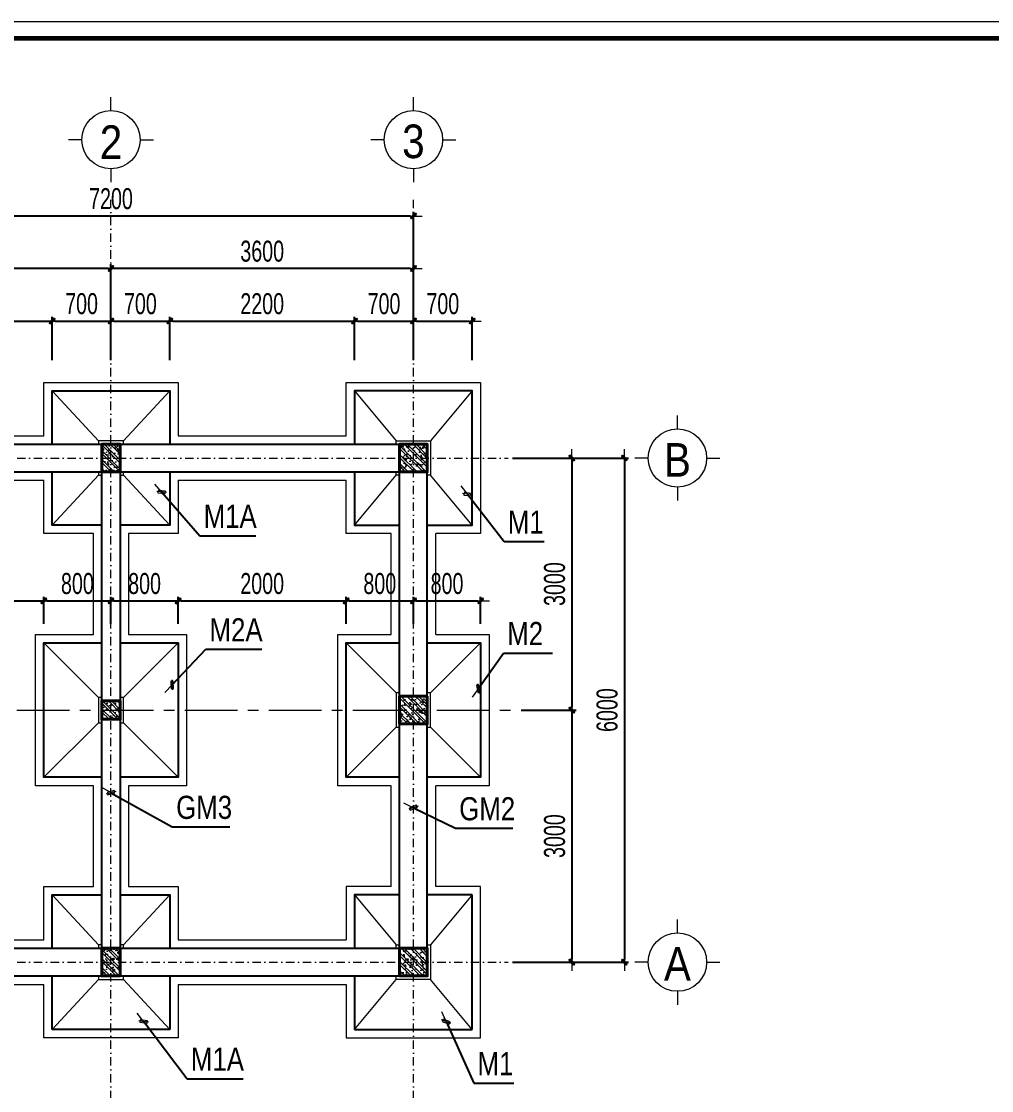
# Model space of a CAD drawing. Header units: millimetres. Extents: x -178395 to 493851, y -561170 to -280028.
# Drawn here: x -141235 to -129686, y -463392 to -450665 of the extents above; entities that cross this region are included whole.
import ezdxf
from ezdxf.enums import TextEntityAlignment as Align

# ---------------------------------------------------------------- set-up
doc = ezdxf.new("R2010")
doc.units = ezdxf.units.MM
doc.header["$MEASUREMENT"] = 0
doc.header["$PDMODE"] = 32
for name, pattern in [('CENTER', [2, 1.25, -0.25, 0.25, -0.25]), ('DASHDOT', [1, 0.5, -0.25, 0, -0.25]), ('HIDDEN', [0.375, 0.25, -0.125])]:
    doc.linetypes.add(name, pattern=pattern)
doc.layers.get('Defpoints').update_dxf_attribs({"color": 1})
for name, color, linetype, lineweight in [('Khungten_LCDI', 7, 'Continuous', 5), ('LC Dim', 8, 'Continuous', 18), ('LC Hatch', 252, 'Continuous', 9), ('LC ISO', 153, 'Continuous', 13), ('LC MANH DUT', 35, 'HIDDEN', 5), ('LC Net dam2', 6, 'Continuous', 40), ('LC Net manh', 133, 'Continuous', 5), ('LC Net thay', 63, 'Continuous', 25), ('LC Net truc', 79, 'DASHDOT', 13), ('LC Text1', 3, 'Continuous', 20), ('LC Text2', 7, 'Continuous', 25), ('v-TRUC', 8, 'CENTER', 13)]:
    doc.layers.add(name, color=color, linetype=linetype, lineweight=lineweight)
doc.styles.add('1', font='vnsimli.shx', dxfattribs={"width": 0.6})
doc.styles.add('HOATBIF', font='hoatbif.shx', dxfattribs={"width": 0.7})
doc.styles.add('Khungten', font='VHAVAN.TTF', dxfattribs={"width": 0.9, "height": 5000})
doc.styles.add('LC 1', font='VHAVANB.TTF')
doc.styles.add('T2', font='VHARIAL.TTF', dxfattribs={"width": 0.8})
doc.styles.add('Title', font='VHBLACK.TTF', dxfattribs={"width": 0.8})
doc.dimstyles.new('1-100', dxfattribs={"dimscale": 100, "dimtxt": 2.5, "dimasz": 0.35, "dimexe": 0.5, "dimexo": 0, "dimgap": 0.8, "dimtad": 1, "dimdec": 0, "dimzin": 0, "dimdsep": 46, "dimtxsty": 'HOATBIF', "dimblk1": 'DOT', "dimblk2": 'DOT', "dimsah": 1, "dimcen": -1, "dimdle": 1, "dimclrd": 256, "dimclre": 256, "dimclrt": 4, "dimadec": 3, "dimazin": 2, "dimtfac": 0.333333, "dimtdec": 0, "dimtix": 1, "dimtmove": 2, "dimatfit": 3, "dimldrblk": 'DOT', "dimfxl": 1, "dimtvp": 0.833333, "dimtolj": 1, "dimtzin": 0, "dimarcsym": 0})
doc.dimstyles.new('1-100$7', dxfattribs={"dimtxt": 230, "dimasz": 300, "dimexe": 50, "dimexo": 300, "dimgap": 80, "dimtad": 1, "dimdec": 3, "dimzin": 12, "dimdsep": 46, "dimtxsty": '1', "dimblk1": 'ARCHTICK', "dimblk2": 'ARCHTICK', "dimsah": 1, "dimcen": 0.09, "dimdle": 160, "dimclrd": 6, "dimclre": 6, "dimclrt": 2, "dimadec": 3, "dimazin": 3, "dimtfac": 1, "dimtdec": 3, "dimtix": 1, "dimtmove": 2, "dimatfit": 3, "dimldrblk": 'DOTSMALL', "dimfxl": 1, "dimtolj": 1, "dimtzin": 15, "dimarcsym": 0})
pattern_1 = [(140, (-42000, -3e-10), (12.550427, 143.452037), [15, -165]), (85, (-42000, -3e-10), (-150.438427, -27.750267), [12, -132]), (190.4514, (-41998.95, 11.95), (-137.88791, 115.701876), [12.74804, -140.228422]), (136.1842, (-42040, -3e-10), (33.1038, 213.44821), [22.5, -247.5]), (186.6356, (-42037.24, 17.79), (-194.82357, 186.93254), [19.12206, -210.3426]), (81.1842, (-42040, -3e-10), (-194.82372, 186.93239), [18, -198]), (111, (-42030, 20), (80.523778, 119.38141), [15, -165]), (56, (-42030, 20), (-145.03001, 48.663066), [12, -132]), (161.4514, (-42023.29, 29.95), (-64.5061, 168.044526), [12.74804, -140.228422]), (127.5, (-42000, -3e-10), (-66.578771, 2.431971), [0, -130.4, 0, -134, 0, -132.5]), (97.5, (-42000, -3e-10), (-78.882342, 52.613907), [0, -76.4, 0, -127.4, 0, -50.5]), (57.5, (-42000, -44.6), (4.5109743, 106.764487), [0, -50, 0, -156, 0, -207]), (47.5, (-42000, -64.6), (-20.020996, 116.637234), [0, -65, 0, -103.6, 0, -147]), (135, (-42000, -3e-10), (-53.033009, -53.033009), []), (135, (-42000, 35.355), (-53.033009, -53.033009), [])]

# ---------------------------------------------------------------- blocks, each defined once
blk = doc.blocks.new('DOT')
at = {"layer": 'LC Dim'}
blk.add_line((-3, 0), (3, 0), dxfattribs=at)
at = {"layer": 'LC Dim', "color": 4}
blk.add_line((-1, -1), (1, 1), dxfattribs=at)
blk.add_lwpolyline([(0.5, 1), (-1, -0.5), (-0.5, -1), (1, 0.5)], close=True, dxfattribs=at)
blk = doc.blocks.new('*D17')
at = {"layer": 'Defpoints', "color": 0, "ltscale": 2, "transparency": 16777216}
for p in [(-140169, -453607), (-140169, -454696), (-136569, -454696)]:
    blk.add_point(p, dxfattribs=at)
at = {"layer": 'LC Dim', "lineweight": -2, "ltscale": 2, "transparency": 16777216}
for p, q in [((-140169, -454696), (-140169, -453557)), ((-136569, -454696), (-136569, -453557)), ((-136604, -453607), (-140134, -453607))]:
    blk.add_line(p, q, dxfattribs=at)
at = {"layer": 'LC Dim', "lineweight": -2, "ltscale": 2, "transparency": 16777216, "xscale": 35, "yscale": 35, "zscale": 35, "rotation": 180}
blk.add_blockref('DOT', (-140169, -453607), dxfattribs=at)
at = {"layer": 'LC Dim', "lineweight": -2, "ltscale": 2, "transparency": 16777216, "xscale": 35, "yscale": 35, "zscale": 35}
blk.add_blockref('DOT', (-136569, -453607), dxfattribs=at)
at = {"layer": 'LC Dim', "color": 4, "ltscale": 2, "transparency": 16777216, "insert": (-138369, -453402), "char_height": 250, "attachment_point": 5, "style": 'HOATBIF'}
blk.add_mtext('\\A1;3600', dxfattribs=at)
blk = doc.blocks.new('_Dot')
at = {"color": 0, "linetype": 'ByBlock', "lineweight": -2}
blk.add_line((-0.5, 0), (-1, 0), dxfattribs=at)
at = {"color": 0, "linetype": 'ByBlock', "const_width": 0.5}
blk.add_lwpolyline([(-0.25, 0, 1), (0.25, 0, 1)], format="xyb", close=True, dxfattribs=at)
blk = doc.blocks.new('*D18')
at = {"layer": 'Defpoints', "color": 0, "ltscale": 2, "transparency": 16777216}
for p in [(-143769, -453607), (-143769, -454696), (-140169, -454696)]:
    blk.add_point(p, dxfattribs=at)
at = {"layer": 'LC Dim', "lineweight": -2, "ltscale": 2, "transparency": 16777216}
for p, q in [((-143769, -454696), (-143769, -453557)), ((-140169, -454696), (-140169, -453557)), ((-140204, -453607), (-143734, -453607))]:
    blk.add_line(p, q, dxfattribs=at)
at = {"layer": 'LC Dim', "lineweight": -2, "ltscale": 2, "transparency": 16777216, "xscale": 35, "yscale": 35, "zscale": 35, "rotation": 180}
blk.add_blockref('DOT', (-143769, -453607), dxfattribs=at)
at = {"layer": 'LC Dim', "lineweight": -2, "ltscale": 2, "transparency": 16777216, "xscale": 35, "yscale": 35, "zscale": 35}
blk.add_blockref('DOT', (-140169, -453607), dxfattribs=at)
at = {"layer": 'LC Dim', "color": 4, "ltscale": 2, "transparency": 16777216, "insert": (-141969, -453402), "char_height": 250, "attachment_point": 5, "style": 'HOATBIF'}
blk.add_mtext('\\A1;3600', dxfattribs=at)
blk = doc.blocks.new('*D19')
at = {"layer": 'Defpoints', "color": 0, "ltscale": 2, "transparency": 16777216}
for p in [(-143769, -452982), (-143769, -454696), (-136569, -454696)]:
    blk.add_point(p, dxfattribs=at)
at = {"layer": 'LC Dim', "lineweight": -2, "ltscale": 2, "transparency": 16777216}
for p, q in [((-143769, -454696), (-143769, -452932)), ((-136569, -454696), (-136569, -452932)), ((-136604, -452982), (-143734, -452982))]:
    blk.add_line(p, q, dxfattribs=at)
at = {"layer": 'LC Dim', "lineweight": -2, "ltscale": 2, "transparency": 16777216, "xscale": 35, "yscale": 35, "zscale": 35, "rotation": 180}
blk.add_blockref('DOT', (-143769, -452982), dxfattribs=at)
at = {"layer": 'LC Dim', "lineweight": -2, "ltscale": 2, "transparency": 16777216, "xscale": 35, "yscale": 35, "zscale": 35}
blk.add_blockref('DOT', (-136569, -452982), dxfattribs=at)
at = {"layer": 'LC Dim', "color": 4, "ltscale": 2, "transparency": 16777216, "insert": (-140169, -452777), "char_height": 250, "attachment_point": 5, "style": 'HOATBIF'}
blk.add_mtext('\\A1;7200', dxfattribs=at)
blk = doc.blocks.new('TTRUC')
at = {"layer": 'LC ISO'}
for p, q in [((0, 6.95), (0, 10.13)), ((-6.95, 0), (-10.13, 0)), ((6.95, 0), (10.13, 0)), ((0, -6.95), (0, -10.13))]:
    blk.add_line(p, q, dxfattribs=at)
at = {"layer": 'LC Net manh'}
blk.add_circle((0, 0), 6.95, dxfattribs=at)
blk = doc.blocks.new('*D20')
at = {"layer": 'Defpoints', "color": 0, "ltscale": 2, "transparency": 16777216}
for p in [(-135388, -455863), (-135388, -461863), (-134058, -461863)]:
    blk.add_point(p, dxfattribs=at)
at = {"layer": 'LC Dim', "lineweight": -2, "ltscale": 2, "transparency": 16777216}
for p, q in [((-135388, -455863), (-134008, -455863)), ((-134058, -455898), (-134058, -461828)), ((-135388, -461863), (-134008, -461863))]:
    blk.add_line(p, q, dxfattribs=at)
at = {"layer": 'LC Dim', "lineweight": -2, "ltscale": 2, "transparency": 16777216, "xscale": 35, "yscale": 35, "zscale": 35}
for p, rotation in [((-134058, -455863), 90), ((-134058, -461863), 270)]:
    blk.add_blockref('DOT', p, dxfattribs=dict(at, rotation=rotation))
at = {"layer": 'LC Dim', "color": 4, "ltscale": 2, "transparency": 16777216, "insert": (-134263, -458863), "char_height": 250, "attachment_point": 5, "rotation": 90, "style": 'HOATBIF'}
blk.add_mtext('\\A1;6000', dxfattribs=at)
blk = doc.blocks.new('*D24')
at = {"layer": 'Defpoints', "color": 0, "ltscale": 2, "transparency": 16777216}
for p in [(-140169, -454232), (-140869, -454696), (-140169, -454696)]:
    blk.add_point(p, dxfattribs=at)
at = {"layer": 'LC Dim', "lineweight": -2, "ltscale": 2, "transparency": 16777216}
for p, q in [((-140869, -454696), (-140869, -454182)), ((-140169, -454696), (-140169, -454182)), ((-140834, -454232), (-140204, -454232))]:
    blk.add_line(p, q, dxfattribs=at)
at = {"layer": 'LC Dim', "lineweight": -2, "ltscale": 2, "transparency": 16777216, "xscale": 35, "yscale": 35, "zscale": 35, "rotation": 180}
blk.add_blockref('DOT', (-140869, -454232), dxfattribs=at)
at = {"layer": 'LC Dim', "lineweight": -2, "ltscale": 2, "transparency": 16777216, "xscale": 35, "yscale": 35, "zscale": 35}
blk.add_blockref('DOT', (-140169, -454232), dxfattribs=at)
at = {"layer": 'LC Dim', "color": 4, "ltscale": 2, "transparency": 16777216, "insert": (-140519, -454027), "char_height": 250, "attachment_point": 5, "style": 'HOATBIF'}
blk.add_mtext('\\A1;700', dxfattribs=at)
blk = doc.blocks.new('*D25')
at = {"layer": 'Defpoints', "color": 0, "ltscale": 2, "transparency": 16777216}
for p in [(-139469, -454232), (-140169, -454696), (-139469, -454696)]:
    blk.add_point(p, dxfattribs=at)
at = {"layer": 'LC Dim', "lineweight": -2, "ltscale": 2, "transparency": 16777216}
for p, q in [((-140169, -454696), (-140169, -454182)), ((-139469, -454696), (-139469, -454182)), ((-140134, -454232), (-139504, -454232))]:
    blk.add_line(p, q, dxfattribs=at)
at = {"layer": 'LC Dim', "lineweight": -2, "ltscale": 2, "transparency": 16777216, "xscale": 35, "yscale": 35, "zscale": 35, "rotation": 180}
blk.add_blockref('DOT', (-140169, -454232), dxfattribs=at)
at = {"layer": 'LC Dim', "lineweight": -2, "ltscale": 2, "transparency": 16777216, "xscale": 35, "yscale": 35, "zscale": 35}
blk.add_blockref('DOT', (-139469, -454232), dxfattribs=at)
at = {"layer": 'LC Dim', "color": 4, "ltscale": 2, "transparency": 16777216, "insert": (-139819, -454027), "char_height": 250, "attachment_point": 5, "style": 'HOATBIF'}
blk.add_mtext('\\A1;700', dxfattribs=at)
blk = doc.blocks.new('*D26')
at = {"layer": 'Defpoints', "color": 0, "ltscale": 2, "transparency": 16777216}
for p in [(-136569, -454232), (-137269, -454696), (-136569, -454696)]:
    blk.add_point(p, dxfattribs=at)
at = {"layer": 'LC Dim', "lineweight": -2, "ltscale": 2, "transparency": 16777216}
for p, q in [((-137269, -454696), (-137269, -454182)), ((-136569, -454696), (-136569, -454182)), ((-137234, -454232), (-136604, -454232))]:
    blk.add_line(p, q, dxfattribs=at)
at = {"layer": 'LC Dim', "lineweight": -2, "ltscale": 2, "transparency": 16777216, "xscale": 35, "yscale": 35, "zscale": 35, "rotation": 180}
blk.add_blockref('DOT', (-137269, -454232), dxfattribs=at)
at = {"layer": 'LC Dim', "lineweight": -2, "ltscale": 2, "transparency": 16777216, "xscale": 35, "yscale": 35, "zscale": 35}
blk.add_blockref('DOT', (-136569, -454232), dxfattribs=at)
at = {"layer": 'LC Dim', "color": 4, "ltscale": 2, "transparency": 16777216, "insert": (-136919, -454027), "char_height": 250, "attachment_point": 5, "style": 'HOATBIF'}
blk.add_mtext('\\A1;700', dxfattribs=at)
blk = doc.blocks.new('*D27')
at = {"layer": 'Defpoints', "color": 0, "ltscale": 2, "transparency": 16777216}
for p in [(-135869, -454232), (-136569, -454696), (-135869, -454696)]:
    blk.add_point(p, dxfattribs=at)
at = {"layer": 'LC Dim', "lineweight": -2, "ltscale": 2, "transparency": 16777216}
for p, q in [((-136569, -454696), (-136569, -454182)), ((-135869, -454696), (-135869, -454182)), ((-136534, -454232), (-135904, -454232))]:
    blk.add_line(p, q, dxfattribs=at)
at = {"layer": 'LC Dim', "lineweight": -2, "ltscale": 2, "transparency": 16777216, "xscale": 35, "yscale": 35, "zscale": 35, "rotation": 180}
blk.add_blockref('DOT', (-136569, -454232), dxfattribs=at)
at = {"layer": 'LC Dim', "lineweight": -2, "ltscale": 2, "transparency": 16777216, "xscale": 35, "yscale": 35, "zscale": 35}
blk.add_blockref('DOT', (-135869, -454232), dxfattribs=at)
at = {"layer": 'LC Dim', "color": 4, "ltscale": 2, "transparency": 16777216, "insert": (-136219, -454027), "char_height": 250, "attachment_point": 5, "style": 'HOATBIF'}
blk.add_mtext('\\A1;700', dxfattribs=at)
blk = doc.blocks.new('*D34')
at = {"layer": 'Defpoints', "color": 0, "ltscale": 2, "transparency": 16777216}
for p in [(-140869, -454232), (-143069, -454696), (-140869, -454696)]:
    blk.add_point(p, dxfattribs=at)
at = {"layer": 'LC Dim', "lineweight": -2, "ltscale": 2, "transparency": 16777216}
for p, q in [((-143069, -454696), (-143069, -454182)), ((-140869, -454696), (-140869, -454182)), ((-143034, -454232), (-140904, -454232))]:
    blk.add_line(p, q, dxfattribs=at)
at = {"layer": 'LC Dim', "lineweight": -2, "ltscale": 2, "transparency": 16777216, "xscale": 35, "yscale": 35, "zscale": 35, "rotation": 180}
blk.add_blockref('DOT', (-143069, -454232), dxfattribs=at)
at = {"layer": 'LC Dim', "lineweight": -2, "ltscale": 2, "transparency": 16777216, "xscale": 35, "yscale": 35, "zscale": 35}
blk.add_blockref('DOT', (-140869, -454232), dxfattribs=at)
at = {"layer": 'LC Dim', "color": 4, "ltscale": 2, "transparency": 16777216, "insert": (-141969, -454027), "char_height": 250, "attachment_point": 5, "style": 'HOATBIF'}
blk.add_mtext('\\A1;2200', dxfattribs=at)
blk = doc.blocks.new('*D35')
at = {"layer": 'Defpoints', "color": 0, "ltscale": 2, "transparency": 16777216}
for p in [(-137269, -454232), (-139469, -454696), (-137269, -454696)]:
    blk.add_point(p, dxfattribs=at)
at = {"layer": 'LC Dim', "lineweight": -2, "ltscale": 2, "transparency": 16777216}
for p, q in [((-139469, -454696), (-139469, -454182)), ((-137269, -454696), (-137269, -454182)), ((-139434, -454232), (-137304, -454232))]:
    blk.add_line(p, q, dxfattribs=at)
at = {"layer": 'LC Dim', "lineweight": -2, "ltscale": 2, "transparency": 16777216, "xscale": 35, "yscale": 35, "zscale": 35, "rotation": 180}
blk.add_blockref('DOT', (-139469, -454232), dxfattribs=at)
at = {"layer": 'LC Dim', "lineweight": -2, "ltscale": 2, "transparency": 16777216, "xscale": 35, "yscale": 35, "zscale": 35}
blk.add_blockref('DOT', (-137269, -454232), dxfattribs=at)
at = {"layer": 'LC Dim', "color": 4, "ltscale": 2, "transparency": 16777216, "insert": (-138369, -454027), "char_height": 250, "attachment_point": 5, "style": 'HOATBIF'}
blk.add_mtext('\\A1;2200', dxfattribs=at)
blk = doc.blocks.new('*D43')
at = {"layer": 'Defpoints', "color": 0, "ltscale": 2, "transparency": 16777216}
for p in [(-135388, -455863), (-135288, -458863), (-134683, -458863)]:
    blk.add_point(p, dxfattribs=at)
at = {"layer": 'LC Dim', "lineweight": -2, "ltscale": 2, "transparency": 16777216}
for p, q in [((-135388, -455863), (-134633, -455863)), ((-134683, -455898), (-134683, -458828)), ((-135288, -458863), (-134633, -458863))]:
    blk.add_line(p, q, dxfattribs=at)
at = {"layer": 'LC Dim', "lineweight": -2, "ltscale": 2, "transparency": 16777216, "xscale": 35, "yscale": 35, "zscale": 35}
for p, rotation in [((-134683, -455863), 90), ((-134683, -458863), 270)]:
    blk.add_blockref('DOT', p, dxfattribs=dict(at, rotation=rotation))
at = {"layer": 'LC Dim', "color": 4, "ltscale": 2, "transparency": 16777216, "insert": (-134888, -457363), "char_height": 250, "attachment_point": 5, "rotation": 90, "style": 'HOATBIF'}
blk.add_mtext('\\A1;3000', dxfattribs=at)
blk = doc.blocks.new('*D44')
at = {"layer": 'Defpoints', "color": 0, "ltscale": 2, "transparency": 16777216}
for p in [(-135288, -458863), (-135388, -461863), (-134683, -461863)]:
    blk.add_point(p, dxfattribs=at)
at = {"layer": 'LC Dim', "lineweight": -2, "ltscale": 2, "transparency": 16777216}
for p, q in [((-135288, -458863), (-134633, -458863)), ((-134683, -458898), (-134683, -461828)), ((-135388, -461863), (-134633, -461863))]:
    blk.add_line(p, q, dxfattribs=at)
at = {"layer": 'LC Dim', "lineweight": -2, "ltscale": 2, "transparency": 16777216, "xscale": 35, "yscale": 35, "zscale": 35}
for p, rotation in [((-134683, -458863), 90), ((-134683, -461863), 270)]:
    blk.add_blockref('DOT', p, dxfattribs=dict(at, rotation=rotation))
at = {"layer": 'LC Dim', "color": 4, "ltscale": 2, "transparency": 16777216, "insert": (-134888, -460363), "char_height": 250, "attachment_point": 5, "rotation": 90, "style": 'HOATBIF'}
blk.add_mtext('\\A1;3000', dxfattribs=at)
blk = doc.blocks.new('*D117')
at = {"layer": 'Defpoints', "color": 0, "ltscale": 250, "transparency": 16777216}
for p in [(-140969, -457563), (-142969, -457838), (-140969, -457838)]:
    blk.add_point(p, dxfattribs=at)
at = {"layer": 'LC Dim', "lineweight": -2, "ltscale": 250, "transparency": 16777216}
for p, q in [((-142969, -457838), (-142969, -457513)), ((-140969, -457838), (-140969, -457513)), ((-142934, -457563), (-141004, -457563))]:
    blk.add_line(p, q, dxfattribs=at)
at = {"layer": 'LC Dim', "lineweight": -2, "ltscale": 250, "transparency": 16777216, "xscale": 35, "yscale": 35, "zscale": 35, "rotation": 180}
blk.add_blockref('DOT', (-142969, -457563), dxfattribs=at)
at = {"layer": 'LC Dim', "lineweight": -2, "ltscale": 250, "transparency": 16777216, "xscale": 35, "yscale": 35, "zscale": 35}
blk.add_blockref('DOT', (-140969, -457563), dxfattribs=at)
at = {"layer": 'LC Dim', "color": 4, "ltscale": 250, "transparency": 16777216, "insert": (-141969, -457358), "char_height": 250, "attachment_point": 5, "style": 'HOATBIF'}
blk.add_mtext('\\A1;2000', dxfattribs=at)
blk = doc.blocks.new('*D118')
at = {"layer": 'Defpoints', "color": 0, "ltscale": 250, "transparency": 16777216}
for p in [(-140169, -457563), (-140969, -457838), (-140169, -457838)]:
    blk.add_point(p, dxfattribs=at)
at = {"layer": 'LC Dim', "lineweight": -2, "ltscale": 250, "transparency": 16777216}
for p, q in [((-140969, -457838), (-140969, -457513)), ((-140169, -457838), (-140169, -457513)), ((-140934, -457563), (-140204, -457563))]:
    blk.add_line(p, q, dxfattribs=at)
at = {"layer": 'LC Dim', "lineweight": -2, "ltscale": 250, "transparency": 16777216, "xscale": 35, "yscale": 35, "zscale": 35, "rotation": 180}
blk.add_blockref('DOT', (-140969, -457563), dxfattribs=at)
at = {"layer": 'LC Dim', "lineweight": -2, "ltscale": 250, "transparency": 16777216, "xscale": 35, "yscale": 35, "zscale": 35}
blk.add_blockref('DOT', (-140169, -457563), dxfattribs=at)
at = {"layer": 'LC Dim', "color": 4, "ltscale": 250, "transparency": 16777216, "insert": (-140569, -457358), "char_height": 250, "attachment_point": 5, "style": 'HOATBIF'}
blk.add_mtext('\\A1;800', dxfattribs=at)
blk = doc.blocks.new('*D119')
at = {"layer": 'Defpoints', "color": 0, "ltscale": 250, "transparency": 16777216}
for p in [(-139369, -457563), (-140169, -457838), (-139369, -457838)]:
    blk.add_point(p, dxfattribs=at)
at = {"layer": 'LC Dim', "lineweight": -2, "ltscale": 250, "transparency": 16777216}
for p, q in [((-140169, -457838), (-140169, -457513)), ((-139369, -457838), (-139369, -457513)), ((-140134, -457563), (-139404, -457563))]:
    blk.add_line(p, q, dxfattribs=at)
at = {"layer": 'LC Dim', "lineweight": -2, "ltscale": 250, "transparency": 16777216, "xscale": 35, "yscale": 35, "zscale": 35, "rotation": 180}
blk.add_blockref('DOT', (-140169, -457563), dxfattribs=at)
at = {"layer": 'LC Dim', "lineweight": -2, "ltscale": 250, "transparency": 16777216, "xscale": 35, "yscale": 35, "zscale": 35}
blk.add_blockref('DOT', (-139369, -457563), dxfattribs=at)
at = {"layer": 'LC Dim', "color": 4, "ltscale": 250, "transparency": 16777216, "insert": (-139769, -457358), "char_height": 250, "attachment_point": 5, "style": 'HOATBIF'}
blk.add_mtext('\\A1;800', dxfattribs=at)
blk = doc.blocks.new('*D120')
at = {"layer": 'Defpoints', "color": 0, "ltscale": 250, "transparency": 16777216}
for p in [(-137369, -457563), (-139369, -457838), (-137369, -457838)]:
    blk.add_point(p, dxfattribs=at)
at = {"layer": 'LC Dim', "lineweight": -2, "ltscale": 250, "transparency": 16777216}
for p, q in [((-139369, -457838), (-139369, -457513)), ((-137369, -457838), (-137369, -457513)), ((-139334, -457563), (-137404, -457563))]:
    blk.add_line(p, q, dxfattribs=at)
at = {"layer": 'LC Dim', "lineweight": -2, "ltscale": 250, "transparency": 16777216, "xscale": 35, "yscale": 35, "zscale": 35, "rotation": 180}
blk.add_blockref('DOT', (-139369, -457563), dxfattribs=at)
at = {"layer": 'LC Dim', "lineweight": -2, "ltscale": 250, "transparency": 16777216, "xscale": 35, "yscale": 35, "zscale": 35}
blk.add_blockref('DOT', (-137369, -457563), dxfattribs=at)
at = {"layer": 'LC Dim', "color": 4, "ltscale": 250, "transparency": 16777216, "insert": (-138369, -457358), "char_height": 250, "attachment_point": 5, "style": 'HOATBIF'}
blk.add_mtext('\\A1;2000', dxfattribs=at)
blk = doc.blocks.new('*D121')
at = {"layer": 'Defpoints', "color": 0, "ltscale": 250, "transparency": 16777216}
for p in [(-136569, -457563), (-137369, -457838), (-136569, -457838)]:
    blk.add_point(p, dxfattribs=at)
at = {"layer": 'LC Dim', "lineweight": -2, "ltscale": 250, "transparency": 16777216}
for p, q in [((-137369, -457838), (-137369, -457513)), ((-136569, -457838), (-136569, -457513)), ((-137334, -457563), (-136604, -457563))]:
    blk.add_line(p, q, dxfattribs=at)
at = {"layer": 'LC Dim', "lineweight": -2, "ltscale": 250, "transparency": 16777216, "xscale": 35, "yscale": 35, "zscale": 35, "rotation": 180}
blk.add_blockref('DOT', (-137369, -457563), dxfattribs=at)
at = {"layer": 'LC Dim', "lineweight": -2, "ltscale": 250, "transparency": 16777216, "xscale": 35, "yscale": 35, "zscale": 35}
blk.add_blockref('DOT', (-136569, -457563), dxfattribs=at)
at = {"layer": 'LC Dim', "color": 4, "ltscale": 250, "transparency": 16777216, "insert": (-136969, -457358), "char_height": 250, "attachment_point": 5, "style": 'HOATBIF'}
blk.add_mtext('\\A1;800', dxfattribs=at)
blk = doc.blocks.new('*D122')
at = {"layer": 'Defpoints', "color": 0, "ltscale": 250, "transparency": 16777216}
for p in [(-135769, -457563), (-136569, -457838), (-135769, -457838)]:
    blk.add_point(p, dxfattribs=at)
at = {"layer": 'LC Dim', "lineweight": -2, "ltscale": 250, "transparency": 16777216}
for p, q in [((-136569, -457838), (-136569, -457513)), ((-135769, -457838), (-135769, -457513)), ((-136534, -457563), (-135804, -457563))]:
    blk.add_line(p, q, dxfattribs=at)
at = {"layer": 'LC Dim', "lineweight": -2, "ltscale": 250, "transparency": 16777216, "xscale": 35, "yscale": 35, "zscale": 35, "rotation": 180}
blk.add_blockref('DOT', (-136569, -457563), dxfattribs=at)
at = {"layer": 'LC Dim', "lineweight": -2, "ltscale": 250, "transparency": 16777216, "xscale": 35, "yscale": 35, "zscale": 35}
blk.add_blockref('DOT', (-135769, -457563), dxfattribs=at)
at = {"layer": 'LC Dim', "color": 4, "ltscale": 250, "transparency": 16777216, "insert": (-136169, -457358), "char_height": 250, "attachment_point": 5, "style": 'HOATBIF'}
blk.add_mtext('\\A1;800', dxfattribs=at)
blk = doc.blocks.new('lcdi fix')
at = {"layer": 'Defpoints', "lineweight": 0}
blk.add_lwpolyline([(-1200, -14850), (-1200, 14850), (40800, 14850), (40800, -14850)], close=True, dxfattribs=at)
at = {"layer": 'Khungten_LCDI', "color": 5, "lineweight": 60}
blk.add_lwpolyline([(0, -14650), (0, 14650), (40600, 14650), (40600, -14650)], close=True, dxfattribs=at)
at = {"color": 7, "style": 'Khungten', "width": 0.8}
for tag, p in [('REVISION', (39499, -10746)), ('NGAYHT', (39546, -11609))]:
    blk.add_attdef(tag, text='', height=200, dxfattribs=at).set_placement(p, align=Align.CENTER)
at = {"layer": 'LC Text1', "color": 3, "style": 'LC 1', "width": 1.834006}
for tag, p, p2 in [('TENBANVE1', (36913, -8886), (40339, -8886)), ('TENBANVE2', (36913, -9562), (40339, -9562))]:
    blk.add_attdef(tag, text='', height=250, dxfattribs=at).set_placement(p, p2, align=Align.FIT)
at = {"layer": 'LC Text1', "style": 'Title', "width": 0.7}
blk.add_attdef('SOBANVE', text='', height=250, dxfattribs=at).set_placement((39562, -13896), align=Align.CENTER)

msp = doc.modelspace()

# ---------------------------------------------------------------- hatches: boundary and pattern name
at = {"layer": 'LC Hatch', "ltscale": 2}
h = msp.add_hatch(dxfattribs=at)
h.set_pattern_fill('BTCT', color=256, scale=20, angle=90)
h.set_pattern_definition(pattern_1)
h.paths.add_polyline_path([(-140278.8, -456028), (-140058.8, -456028), (-140058.8, -455698), (-140278.8, -455698)])
h = msp.add_hatch(dxfattribs=at)
h.set_pattern_fill('BTCT', color=256, scale=20, angle=90)
h.set_pattern_definition(pattern_1)
h.paths.add_polyline_path([(-136403.8, -456028), (-136403.8, -455698), (-136733.8, -455698), (-136733.8, -456028)])
h = msp.add_hatch(dxfattribs=at)
h.set_pattern_fill('BTCT', color=256, scale=20, angle=90)
h.set_pattern_definition(pattern_1)
h.paths.add_polyline_path([(-140058.8, -458753), (-140278.8, -458753), (-140278.8, -458973), (-140058.8, -458973)])
h = msp.add_hatch(dxfattribs=at)
h.set_pattern_fill('BTCT', color=256, scale=20, angle=90)
h.set_pattern_definition(pattern_1)
h.paths.add_polyline_path([(-136403.8, -458698), (-136733.8, -458698), (-136733.8, -459028), (-136403.8, -459028)])
h = msp.add_hatch(dxfattribs=at)
h.set_pattern_fill('BTCT', color=256, scale=20, angle=90)
h.set_pattern_definition(pattern_1)
h.paths.add_polyline_path([(-140278.8, -462028), (-140058.8, -462028), (-140058.8, -461698), (-140278.8, -461698)])
h = msp.add_hatch(dxfattribs=at)
h.set_pattern_fill('BTCT', color=256, scale=20, angle=90)
h.set_pattern_definition([(140, (-4349.86, -379809.07), (12.55043, 143.45204), [15, -165]), (85, (-4349.86, -379809.07), (-150.43843, -27.75027), [12, -132]), (190.4514, (-4348.82, -379797.11), (-137.88791, 115.70188), [12.74804, -140.22842]), (136.1842, (-4389.86, -379809.07), (33.1038, 213.4482), [22.5, -247.5]), (186.6356, (-4387.1, -379791.28), (-194.82357, 186.93254), [19.12206, -210.3426]), (81.1842, (-4389.86, -379809.07), (-194.82372, 186.9324), [18, -198]), (111, (-4379.86, -379789.07), (80.52378, 119.38141), [15, -165]), (56, (-4379.86, -379789.07), (-145.03001, 48.66307), [12, -132]), (161.4514, (-4373.15, -379779.12), (-64.5061, 168.04453), [12.74804, -140.22842]), (127.5, (-4349.864, -379809.07), (-66.57877, 2.431971), [0, -130.4, 0, -134, 0, -132.5]), (97.5, (-4349.864, -379809.07), (-78.882342, 52.613907), [0, -76.4, 0, -127.4, 0, -50.5]), (57.5, (-4349.864, -379853.67), (4.510974, 106.764487), [0, -50, 0, -156, 0, -207]), (47.5, (-4349.86, -379873.67), (-20.020996, 116.637234), [0, -65, 0, -103.6, 0, -147]), (135, (-4349.864, -379809.07), (-53.03301, -53.03301), []), (135, (-4349.864, -379773.71), (-53.03301, -53.03301), [])])
h.paths.add_polyline_path([(-136403.8, -462028), (-136403.8, -461698), (-136733.8, -461698), (-136733.8, -462028)])

# ---------------------------------------------------------------- linework, layer by layer
at = {"layer": 'LC MANH DUT', "ltscale": 100}
for points in [[(-140058.8, -456028), (-140058.8, -455698), (-140278.8, -455698), (-140278.8, -456028)], [(-136733.8, -456028), (-136733.8, -455698), (-136403.8, -455698), (-136403.8, -456028)], [(-140058.8, -458753), (-140278.8, -458753), (-140278.8, -458973), (-140058.8, -458973)], [(-136403.8, -458698), (-136733.8, -458698), (-136733.8, -459028), (-136403.8, -459028)], [(-140058.8, -462028), (-140058.8, -461698), (-140278.8, -461698), (-140278.8, -462028)], [(-136733.8, -462028), (-136733.8, -461698), (-136403.8, -461698), (-136403.8, -462028)]]:
    msp.add_lwpolyline(points, close=True, dxfattribs=at)
at = {"layer": 'LC Net dam2', "ltscale": 5}
for points in [[(-140058.8, -456028), (-140058.8, -455698), (-140278.8, -455698), (-140278.8, -456028)], [(-136733.8, -456028), (-136733.8, -455698), (-136403.8, -455698), (-136403.8, -456028)], [(-140058.8, -458753), (-140278.8, -458753), (-140278.8, -458973), (-140058.8, -458973)], [(-136403.8, -458698), (-136733.8, -458698), (-136733.8, -459028), (-136403.8, -459028)], [(-140058.8, -462028), (-140058.8, -461698), (-140278.8, -461698), (-140278.8, -462028)], [(-136733.8, -462028), (-136733.8, -461698), (-136403.8, -461698), (-136403.8, -462028)]]:
    msp.add_lwpolyline(points, close=True, dxfattribs=at)
at = {"layer": 'LC Net manh'}
for p, q in [((-137368.8, -454963), (-136568.8, -454963)), ((-137368.8, -455598), (-137368.8, -454963)), ((-136568.8, -454963), (-135768.8, -454963)), ((-135768.8, -454963), (-135768.8, -456763)), ((-142968.8, -455598), (-140968.8, -455598)), ((-139368.8, -455598), (-137368.8, -455598)), ((-142968.8, -456128), (-140968.8, -456128)), ((-140968.8, -456763), (-140968.8, -456128)), ((-139368.8, -456128), (-137368.8, -456128)), ((-139368.8, -456128), (-139368.8, -456763)), ((-137368.8, -456763), (-137368.8, -456128)), ((-140378.8, -456763), (-140968.8, -456763)), ((-139368.8, -456763), (-139958.8, -456763)), ((-136833.8, -456763), (-137368.8, -456763)), ((-135768.8, -456763), (-136303.8, -456763))]:
    msp.add_line(p, q, dxfattribs=at)
at = {"layer": 'LC Net manh', "ltscale": 2}
for p, q in [((-140378.8, -457963), (-140378.8, -456763)), ((-139958.8, -456763), (-139958.8, -457963)), ((-136833.8, -457963), (-136833.8, -456763)), ((-136303.8, -457963), (-136303.8, -456763)), ((-136833.8, -460963), (-136833.8, -459763)), ((-136303.8, -460963), (-136303.8, -459763)), ((-135768.8, -460963), (-136303.8, -460963)), ((-135768.8, -462763), (-135768.8, -460963)), ((-142968.8, -461598), (-140968.8, -461598)), ((-139368.8, -461598), (-137368.8, -461598)), ((-140318.8, -462028), (-140318.8, -462068)), ((-140318.8, -462068), (-140018.8, -462068)), ((-140018.8, -462068), (-140018.8, -462028)), ((-142968.8, -462128), (-140968.8, -462128)), ((-140968.8, -462763), (-140968.8, -462128)), ((-139368.8, -462128), (-137368.8, -462128)), ((-139368.8, -462128), (-139368.8, -462763)), ((-137368.8, -462128), (-137368.8, -462763)), ((-139368.8, -462763), (-140968.8, -462763)), ((-137368.8, -462763), (-135768.8, -462763))]:
    msp.add_line(p, q, dxfattribs=at)
at = {"layer": 'LC Net manh'}
msp.add_lwpolyline([(-140968.8, -455598), (-140968.8, -454963), (-140168.8, -454963), (-139368.8, -454963), (-139368.8, -455598)], dxfattribs=at)
at = {"layer": 'LC Net manh', "ltscale": 2}
for points in [[(-140868.8, -455063), (-140318.8, -455658)], [(-139468.8, -455063), (-140018.8, -455658)], [(-137268.8, -455063), (-136773.8, -455658)], [(-135868.8, -455063), (-136363.8, -455658)], [(-140018.8, -455698), (-140018.8, -455658), (-140318.8, -455658), (-140318.8, -455698)], [(-136773.8, -455698), (-136773.8, -455658), (-136363.8, -455658), (-136363.8, -456068), (-136403.8, -456068)], [(-140868.8, -456663), (-140318.8, -456068)], [(-140318.8, -456028), (-140318.8, -456068), (-140278.8, -456068)], [(-140058.8, -456068), (-140018.8, -456068), (-140018.8, -456028)], [(-139468.8, -456663), (-140018.8, -456068)], [(-137268.8, -456663), (-136773.8, -456068)], [(-136733.8, -456068), (-136773.8, -456068), (-136773.8, -456028)], [(-135868.8, -456663), (-136363.8, -456068)], [(-140378.8, -459763), (-141068.8, -459763), (-141068.8, -458863), (-141068.8, -457963), (-140378.8, -457963)], [(-139958.8, -457963), (-139268.8, -457963), (-139268.8, -458863), (-139268.8, -459763), (-139958.8, -459763)], [(-136833.8, -459763), (-137468.8, -459763), (-137468.8, -458863), (-137468.8, -457963), (-136833.8, -457963)], [(-136303.8, -457963), (-135668.8, -457963), (-135668.8, -458863), (-135668.8, -459763), (-136303.8, -459763)], [(-140968.8, -458063), (-140318.8, -458713)], [(-139368.8, -458063), (-140018.8, -458713)], [(-137368.8, -458063), (-136773.8, -458658)], [(-135768.8, -458063), (-136363.8, -458658)], [(-136733.8, -458658), (-136773.8, -458658), (-136773.8, -459068), (-136733.8, -459068)], [(-136403.8, -459068), (-136363.8, -459068), (-136363.8, -458658), (-136403.8, -458658)], [(-140278.8, -458713), (-140318.8, -458713), (-140318.8, -459013), (-140278.8, -459013)], [(-140058.8, -459013), (-140018.8, -459013), (-140018.8, -458713), (-140058.8, -458713)], [(-140968.8, -459663), (-140318.8, -459013)], [(-139368.8, -459663), (-140018.8, -459013)], [(-137368.8, -459663), (-136773.8, -459068)], [(-135768.8, -459663), (-136363.8, -459068)], [(-140378.8, -460963), (-140378.8, -459763)], [(-139958.8, -459763), (-139958.8, -460963)], [(-140968.8, -461598), (-140968.8, -460963), (-140378.8, -460963)], [(-139958.8, -460963), (-139368.8, -460963), (-139368.8, -461598)], [(-136833.8, -460963), (-137368.8, -460963), (-137368.8, -461598)], [(-140868.8, -461063), (-140318.8, -461658)], [(-139468.8, -461063), (-140018.8, -461658)], [(-137268.8, -461063), (-136773.8, -461658)], [(-135868.8, -461063), (-136363.8, -461658)], [(-140278.8, -461658), (-140318.8, -461658), (-140318.8, -461698)], [(-140018.8, -461698), (-140018.8, -461658), (-140058.8, -461658)], [(-136403.8, -461658), (-136363.8, -461658), (-136363.8, -462068), (-136773.8, -462068), (-136773.8, -462028)], [(-136773.8, -461698), (-136773.8, -461658), (-136733.8, -461658)], [(-140868.8, -462663), (-140318.8, -462068)], [(-139468.8, -462663), (-140018.8, -462068)], [(-137268.8, -462663), (-136773.8, -462068)], [(-135868.8, -462663), (-136363.8, -462068)]]:
    msp.add_lwpolyline(points, dxfattribs=at)
msp.add_lwpolyline([(-140168.8, -459763), (-140168.8, -459763)], close=True, dxfattribs=at)
at = {"layer": 'LC Net thay'}
for p, q in [((-143933.8, -455698), (-136403.8, -455698)), ((-143603.8, -456028), (-136733.8, -456028)), ((-140278.8, -461698), (-140278.8, -456028)), ((-140278.8, -456028), (-140058.8, -456028)), ((-140058.8, -456028), (-140058.8, -461698)), ((-136733.8, -461698), (-136733.8, -456028)), ((-136403.8, -461698), (-136403.8, -456028)), ((-135868.8, -461063), (-136403.8, -461063)), ((-135868.8, -462663), (-135868.8, -461063)), ((-143603.8, -461698), (-136733.8, -461698)), ((-143933.8, -462028), (-136403.8, -462028)), ((-140868.8, -462663), (-140868.8, -462028)), ((-139468.8, -462028), (-139468.8, -462663)), ((-137268.8, -462028), (-137268.8, -462663)), ((-139468.8, -462663), (-140868.8, -462663)), ((-137268.8, -462663), (-135868.8, -462663))]:
    msp.add_line(p, q, dxfattribs=at)
for points in [[(-140868.8, -455698), (-140868.8, -455063), (-140168.8, -455063)], [(-140168.8, -455063), (-139468.8, -455063), (-139468.8, -455698)], [(-136568.8, -455063), (-137268.8, -455063), (-137268.8, -455698)], [(-136403.8, -456663), (-135868.8, -456663), (-135868.8, -455063), (-136568.8, -455063)], [(-140278.8, -456663), (-140868.8, -456663), (-140868.8, -456028)], [(-139468.8, -456028), (-139468.8, -456663), (-140058.8, -456663)], [(-137268.8, -456028), (-137268.8, -456663), (-136733.8, -456663)], [(-140278.8, -459663), (-140968.8, -459663), (-140968.8, -458863), (-140968.8, -458063), (-140278.8, -458063)], [(-140058.8, -458063), (-139368.8, -458063), (-139368.8, -458863), (-139368.8, -459663), (-140058.8, -459663)], [(-136733.8, -459663), (-137368.8, -459663), (-137368.8, -458863), (-137368.8, -458063), (-136733.8, -458063)], [(-136403.8, -458063), (-135768.8, -458063), (-135768.8, -458863), (-135768.8, -459663), (-136403.8, -459663)], [(-140868.8, -461698), (-140868.8, -461063), (-140278.8, -461063)], [(-140058.8, -461063), (-139468.8, -461063), (-139468.8, -461698)], [(-136733.8, -461063), (-137268.8, -461063), (-137268.8, -461698)]]:
    msp.add_lwpolyline(points, dxfattribs=at)
msp.add_lwpolyline([(-140168.8, -459663), (-140168.8, -459663)], close=True, dxfattribs=at)
at = {"layer": 'LC Net truc', "ltscale": 200}
for p, q in [((-140168.8, -464095.7), (-140168.8, -452787.7)), ((-136568.8, -464095.7), (-136568.8, -452787.7)), ((-145289.2, -455863), (-135439.8, -455863)), ((-145289.2, -461863), (-135439.8, -461863))]:
    msp.add_line(p, q, dxfattribs=at)
at = {"layer": 'v-TRUC', "ltscale": 500}
msp.add_line((-145289.2, -458863), (-135339.8, -458863), dxfattribs=at)

# ---------------------------------------------------------------- block references
at = {"layer": 'LC ISO', "xscale": 50, "yscale": 50, "zscale": 50, "rotation": 180}
for p in [(-140168.8, -452073.6), (-136568.8, -452073.6), (-133426.2, -455863), (-133426.2, -461863)]:
    msp.add_blockref('TTRUC', p, dxfattribs=at)
at = {"layer": 'LC Net thay'}
msp.add_blockref('lcdi fix', (-149474.7, -465515.4), dxfattribs=at)

# ---------------------------------------------------------------- texts
at = {"layer": 'LC Text1', "ltscale": 0.2, "style": 'LC 1', "width": 0.9}
for s, p in [('2', (-140168.8, -452422.8)), ('3', (-136568.8, -452413.2)), ('b', (-133426.2, -456204.7)), ('a', (-133426.2, -462204.7))]:
    msp.add_text(s, height=400, dxfattribs=at).set_placement(p, align=Align.BOTTOM_CENTER)
at = {"layer": 'LC Text2', "style": 'T2', "width": 0.8}
for s, p in [('m1a', (-139066.1, -456694.2)), ('m1', (-135444.6, -456762.7)), ('m2a', (-138995.6, -458044.7)), ('m2', (-135452.1, -458089.2)), ('gm3', (-139393.1, -460158.1)), ('gm2', (-136023.6, -460175.1)), ('m1a', (-139217.6, -463156.2)), ('m1', (-135805.6, -463208.7))]:
    msp.add_text(s, height=275, dxfattribs=at).set_placement(p)

# ---------------------------------------------------------------- dimensions: what is measured, and where the dimension line sits
at = {"layer": 'LC Dim', "ltscale": 2}
for base, p1, p2, picture, middle in [((-143768.8, -452981.9), (-136568.8, -454696.1), (-143768.8, -454696.1), '*D19', (-140168.8, -452776.9)), ((-140868.8, -454231.9), (-143068.8, -454696.1), (-140868.8, -454696.1), '*D34', (-141968.8, -454026.9)), ((-140168.8, -454231.9), (-140868.8, -454696.1), (-140168.8, -454696.1), '*D24', (-140518.8, -454026.9)), ((-139468.8, -454231.9), (-140168.8, -454696.1), (-139468.8, -454696.1), '*D25', (-139818.8, -454026.9)), ((-137268.8, -454231.9), (-139468.8, -454696.1), (-137268.8, -454696.1), '*D35', (-138368.8, -454026.9)), ((-136568.8, -454231.9), (-137268.8, -454696.1), (-136568.8, -454696.1), '*D26', (-136918.8, -454026.9)), ((-135868.8, -454231.9), (-136568.8, -454696.1), (-135868.8, -454696.1), '*D27', (-136218.8, -454026.9))]:
    dim = msp.add_linear_dim(base=base, p1=p1, p2=p2, dimstyle='1-100', dxfattribs=at)
    dim.commit()
    dim.dimension.update_dxf_attribs({"geometry": picture, "text_midpoint": middle})
for base, p1, p2, angle, picture, middle in [((-143768.8, -453606.9), (-140168.8, -454696.1), (-143768.8, -454696.1), 180, '*D18', (-141968.8, -453401.9)), ((-140168.8, -453606.9), (-136568.8, -454696.1), (-140168.8, -454696.1), 180, '*D17', (-138368.8, -453401.9)), ((-134057.5, -461863), (-135388.5, -455863), (-135388.5, -461863), 90, '*D20', (-134262.5, -458863))]:
    dim = msp.add_linear_dim(base=base, p1=p1, p2=p2, angle=angle, dimstyle='1-100', dxfattribs=at)
    dim.commit()
    dim.dimension.update_dxf_attribs({"geometry": picture, "text_midpoint": middle})
for base, p1, p2, picture, middle in [((-134682.5, -458863), (-135388.5, -455863), (-135288.5, -458863), '*D43', (-134887.5, -457363)), ((-134682.5, -461863), (-135288.5, -458863), (-135388.5, -461863), '*D44', (-134887.5, -460363))]:
    dim = msp.add_linear_dim(base=base, p1=p1, p2=p2, angle=90, dimstyle='1-100', override={"dimscale": 100}, dxfattribs=at)
    dim.commit()
    dim.dimension.update_dxf_attribs({"geometry": picture, "text_midpoint": middle})
at = {"layer": 'LC Dim', "ltscale": 250}
for base, p1, p2, picture, middle in [((-140968.8, -457563.1), (-142968.8, -457838.1), (-140968.8, -457838.1), '*D117', (-141968.8, -457358.1)), ((-140168.8, -457563.1), (-140968.8, -457838.1), (-140168.8, -457838.1), '*D118', (-140568.8, -457358.1)), ((-139368.8, -457563.1), (-140168.8, -457838.1), (-139368.8, -457838.1), '*D119', (-139768.8, -457358.1)), ((-137368.8, -457563.1), (-139368.8, -457838.1), (-137368.8, -457838.1), '*D120', (-138368.8, -457358.1)), ((-136568.8, -457563.1), (-137368.8, -457838.1), (-136568.8, -457838.1), '*D121', (-136968.8, -457358.1)), ((-135768.8, -457563.1), (-136568.8, -457838.1), (-135768.8, -457838.1), '*D122', (-136168.8, -457358.1))]:
    dim = msp.add_linear_dim(base=base, p1=p1, p2=p2, dimstyle='1-100', dxfattribs=at)
    dim.commit()
    dim.dimension.update_dxf_attribs({"geometry": picture, "text_midpoint": middle})

# ---------------------------------------------------------------- leaders
at = {"layer": 'LC Dim', "ltscale": 2}
for points in [[(-139565.5, -456267.1), (-139111.8, -456788.7), (-138443, -456788.7)], [(-135924, -456293.9), (-135490.3, -456857.2), (-135014.5, -456857.2)], [(-139440.2, -458563.6), (-139041.3, -458139.2), (-138371.5, -458139.2)], [(-135796.7, -458608.1), (-135497.8, -458183.7), (-134912, -458183.7)], [(-140168.8, -459846.6), (-139438.8, -460252.7), (-138753.5, -460252.7)], [(-136568.8, -460024.6), (-136069.3, -460269.7), (-135384, -460269.7)], [(-139779.2, -462570.6), (-139263.3, -463250.7), (-138594.5, -463250.7)], [(-136179.2, -462570.6), (-135851.3, -463303.2), (-135375.5, -463303.2)]]:
    msp.add_leader(points, dimstyle='1-100$7', override={"dimscale": 120, "dimtxt": 2.5, "dimasz": 0.35, "dimexe": 0.5, "dimexo": 0, "dimgap": 0.8, "dimdec": 0, "dimzin": 0, "dimtxsty": 'HOATBIF', "dimcen": -1, "dimdle": 1, "dimclrd": 256, "dimclre": 256, "dimclrt": 4, "dimazin": 2, "dimtfac": 0.333333, "dimtdec": 0, "dimldrblk": 'DOT', "dimtvp": 0.833333, "dimtzin": 0}, dxfattribs=at)

doc.saveas('drawing.dxf')
